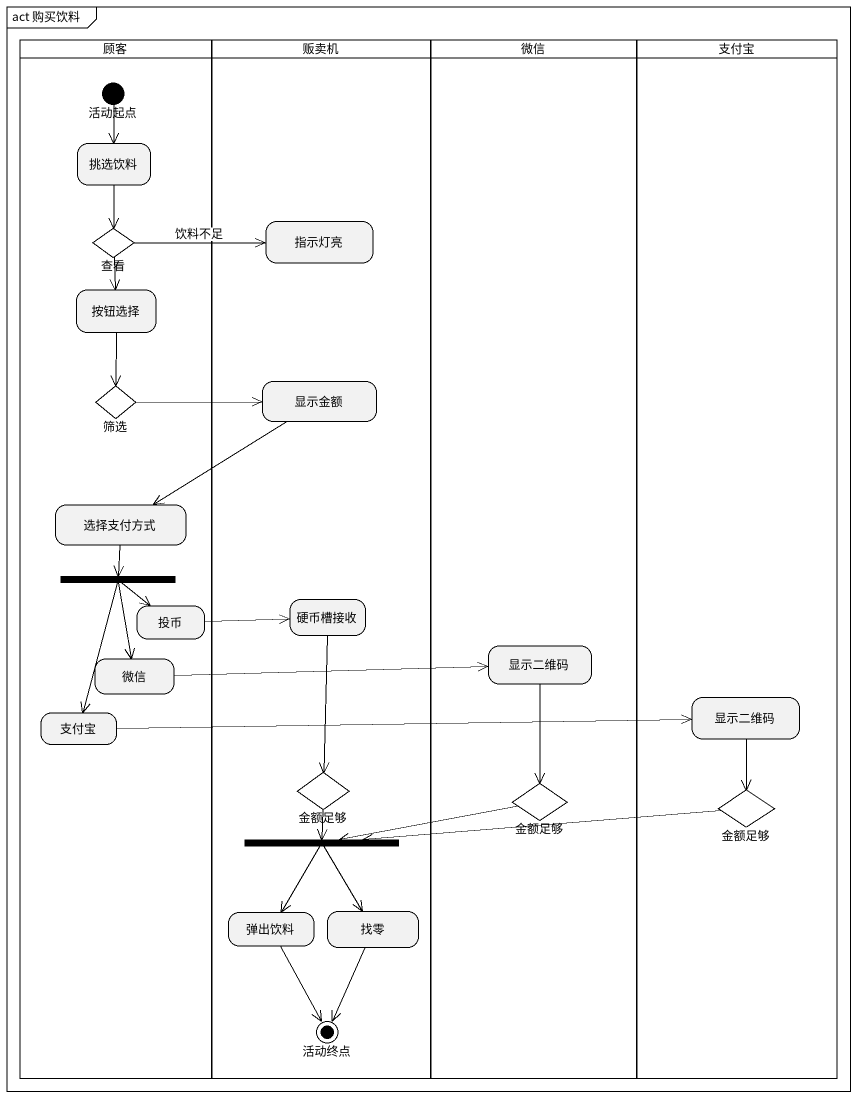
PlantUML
@startuml
mainframe act 购买饮料
hide empty description
state 顾客 <<partition>> {
  state 活动起点 <<start>>
  state 挑选饮料
  state 查看 <<choice>>
  state 按钮选择
  state 筛选 <<choice>>
  state 选择支付方式
  state fork1 <<fork>>
  state 投币
  state "微信" as 微信_2
  state "支付宝" as 支付宝_2
}
state 贩卖机 <<partition>> {
  state 指示灯亮
  state 显示金额
  state 硬币槽接收
  state 金额足够 <<choice>>
  state fork2 <<join>>
  state 弹出饮料
  state 找零
  state 活动终点 <<end>>
}
state 微信 <<partition>> {
  state 显示二维码
  state "金额足够" as 金额足够_2 <<choice>>
}
state 支付宝 <<partition>> {
  state "显示二维码" as 显示二维码_2
  state "金额足够" as 金额足够_3 <<choice>>
}
活动起点 --> 挑选饮料
挑选饮料 --> 查看
查看 -right-> 指示灯亮 : 饮料不足
查看 --> 按钮选择
按钮选择 --> 筛选
显示金额 --> 选择支付方式
筛选 -right-> 显示金额
选择支付方式 --> fork1
fork1 --> 投币
fork1 --> 微信_2
fork1 --> 支付宝_2
投币 -right-> 硬币槽接收
硬币槽接收 --> 金额足够
微信_2 -right-> 显示二维码
显示二维码 --> 金额足够_2
支付宝_2 -right-> 显示二维码_2
显示二维码_2 --> 金额足够_3
金额足够 --> fork2
金额足够_2 -left-> fork2
金额足够_3 -left-> fork2
fork2 --> 弹出饮料
fork2 --> 找零
弹出饮料 --> 活动终点
找零 --> 活动终点
@enduml
